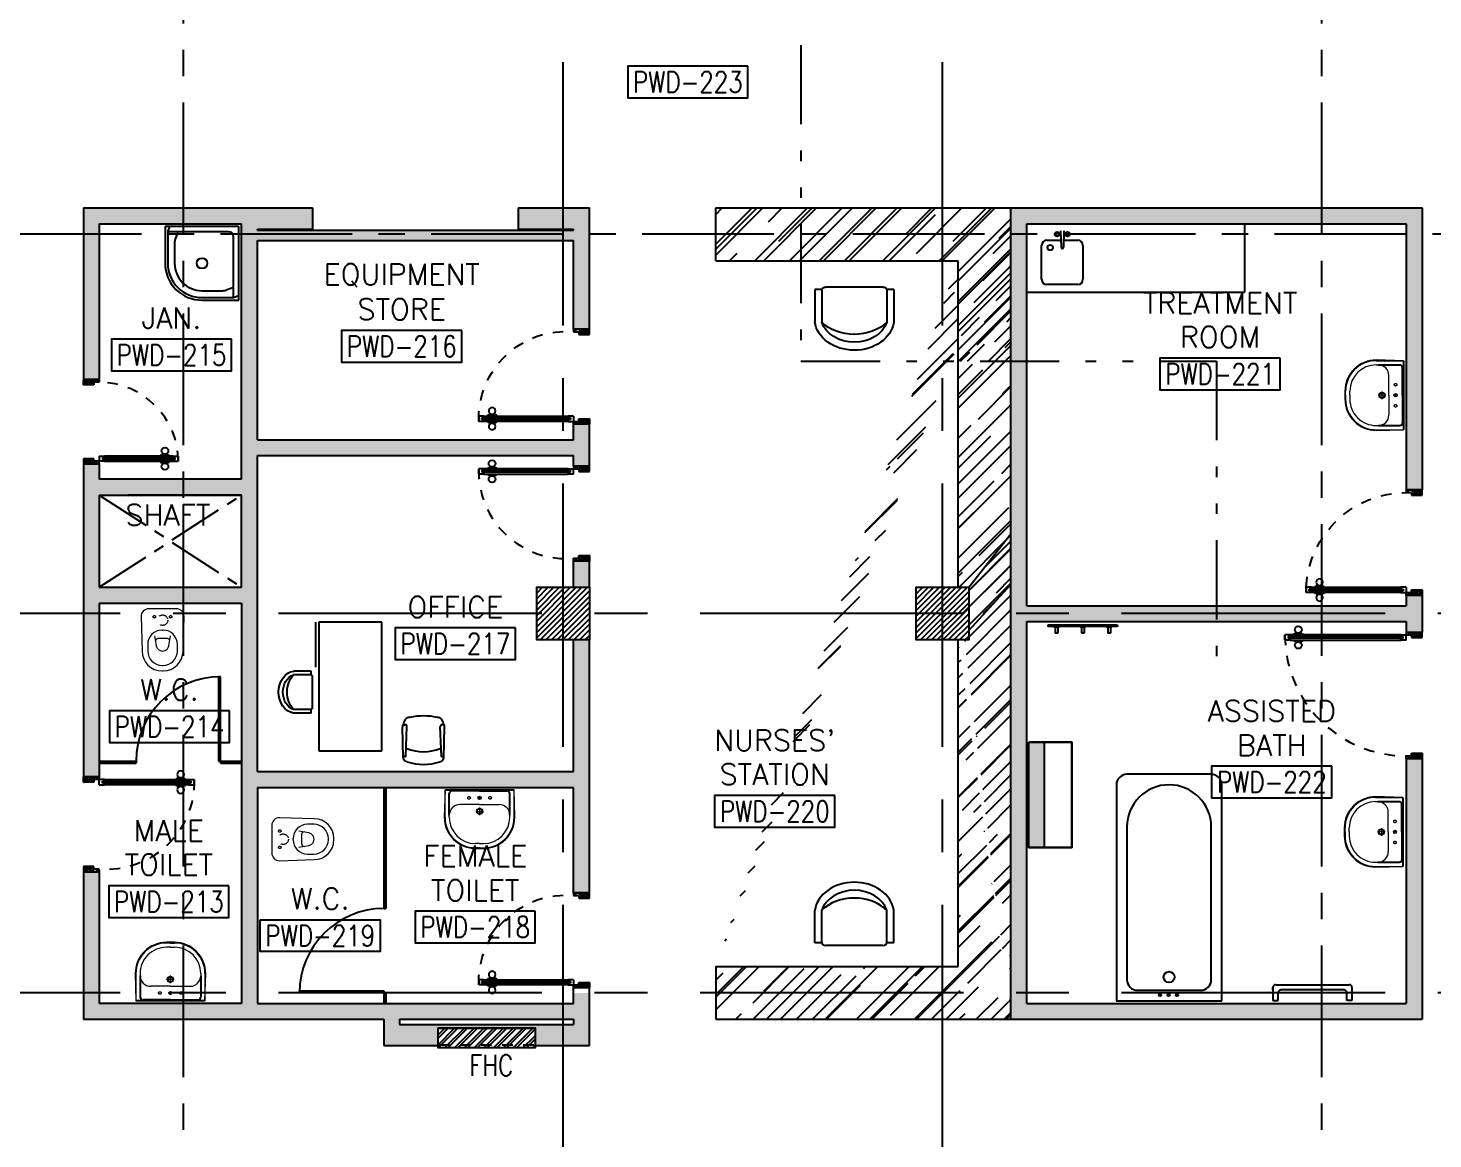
# Model space of a CAD drawing. Extents: x 88852.7 to 88945.7, y 39921.6 to 40001.1.
# Drawn here: x 88912.14 to 88925.46, y 39937.89 to 39948.44 of the extents above; entities that cross this region are included whole.
import ezdxf
from ezdxf.enums import TextEntityAlignment as Align

# ---------------------------------------------------------------- set-up
doc = ezdxf.new("R2010")
doc.units = 0
doc.header["$MEASUREMENT"] = 0
for name, pattern in [('2DASHES', [1.7, 0.75, -0.25, 0.1, -0.25, 0.1, -0.25]), ('CENTER', [2, 1.25, -0.25, 0.25, -0.25]), ('CENTER2', [1.125, 0.75, -0.125, 0.125, -0.125]), ('CENTERX2', [4, 2.5, -0.5, 0.5, -0.5]), ('DASHED', [0.75, 0.5, -0.25]), ('HIDDEN', [0.375, 0.25, -0.125]), ('HIDDEN2', [0.1875, 0.125, -0.0625])]:
    doc.linetypes.add(name, pattern=pattern)
doc.layers.get('0').update_dxf_attribs({"linetype": 'CONTINUOUS'})
for name, color, linetype in [('A-FUR-ACCES', 11, 'CONTINUOUS'), ('AXES', 11, 'CENTERX2'), ('AXES1', 11, 'CENTER'), ('COL', 2, 'CONTINUOUS'), ('COUNTER', 3, 'CONTINUOUS'), ('DOOR', 7, 'CONTINUOUS'), ('FHC', 4, 'CONTINUOUS'), ('FIX', 3, 'CONTINUOUS'), ('FMCHAIR', 3, 'CONTINUOUS'), ('FMDESK', 4, 'CONTINUOUS'), ('HAT', 8, 'CONTINUOUS'), ('Hatch', 11, 'CONTINUOUS'), ('IND-ES-L', 6, '2DASHES'), ('NON-MEDICAL', 7, 'CONTINUOUS'), ('PART', 5, 'CONTINUOUS'), ('RM-BOX', 4, 'CONTINUOUS'), ('RM-NAME', 2, 'CONTINUOUS'), ('RM-NO', 2, 'CONTINUOUS'), ('SHAFT', 4, 'CONTINUOUS'), ('WALL', 2, 'CONTINUOUS'), ('WallType2', 3, 'CONTINUOUS')]:
    doc.layers.add(name, color=color, linetype=linetype)
doc.styles.add('ROMANS', font='ROMANS.shx', dxfattribs={"width": 0.6})
pattern_1 = [(0, (0, 0), (0.075, 0.04330127), [0.05, -0.1]), (120, (0, 0), (-0.074999999836, 0.043301270284), [0.05, -0.1]), (60, (0, 0), (1.64e-10, 0.086602540284), [-0.1, 0.05])]

# ---------------------------------------------------------------- blocks, each defined once
blk = doc.blocks.new('LAV-003')
at = {"layer": 'FIX', "linetype": 'Continuous', "lineweight": 20}
for p, q in [((-328, -285), (-328, -25)), ((327, -285), (327, -25)), ((-288, -285), (-288, -265)), ((0, -165), (-188, -165)), ((0, -165), (187, -165)), ((287, -285), (287, -265)), ((0, -535), (-38, -535)), ((0, -575), (-38, -575)), ((0, -535), (37, -535)), ((0, -575), (37, -575))]:
    blk.add_line(p, q, dxfattribs=at)
at = {"layer": 'FIX', "linetype": 'ByBlock'}
blk.add_line((-328, -25), (327, -25), dxfattribs=at)
at = {"layer": 'FIX', "linetype": 'ByBlock', "ltscale": 0.3}
for p, q in [((-288, -265), (-288, -60)), ((0, -35), (-262, -35)), ((0, -35), (262, -35)), ((287, -265), (287, -60))]:
    blk.add_line(p, q, dxfattribs=at)
at = {"layer": 'FIX', "lineweight": 20}
for p, q in [((-16, -101), (15, -101)), ((0, -85), (0, -116))]:
    blk.add_line(p, q, dxfattribs=at)
at = {"layer": 'FIX', "linetype": 'DASHED', "lineweight": 20, "ltscale": 0.04}
for p, q in [((-36, -230), (37, -230)), ((0, -194), (0, -266))]:
    blk.add_line(p, q, dxfattribs=at)
at = {"layer": 'FIX', "linetype": 'Continuous', "lineweight": 20}
blk.add_lwpolyline([(295, -25), (0, -25), (-328, -25), (-335, -285, 0.414214), (-38, -582), (0, -582), (37, -582, 0.414214), (334, -285), (327, -25), (0, -25)], format="xyb", dxfattribs=at)
at = {"layer": 'FIX', "linetype": 'HIDDEN', "lineweight": 20, "ltscale": 0.05}
for centre in [(-100, -101), (100, -101)]:
    blk.add_circle(centre, 12.4, dxfattribs=at)
at = {"layer": 'FIX', "lineweight": 20}
for centre, radius in [((0, -101), 15.5), ((0, -230), 29.5), ((0, -230), 22.5)]:
    blk.add_circle(centre, radius, dxfattribs=at)
at = {"layer": 'FIX', "linetype": 'ByBlock', "ltscale": 0.3}
for centre, start, end in [((-262, -60), 90, 180), ((262, -60), 0, 90)]:
    blk.add_arc(centre, 25, start, end, dxfattribs=at)
at = {"layer": 'FIX', "linetype": 'Continuous', "lineweight": 20}
for centre, radius, start, end in [((-188, -265), 100, 90, 180), ((187, -265), 100, 0, 90), ((-38, -285), 290, 180, 270), ((-38, -285), 250, 180, 270), ((37, -285), 250, 270, 0), ((37, -285), 290, 270, 0)]:
    blk.add_arc(centre, radius, start, end, dxfattribs=at)
blk = doc.blocks.new('BTUB1')
at = {"layer": 'FIX'}
for points in [[(-500, -25), (-500, -2075, 0.414214), (-400, -2175), (400, -2175, 0.414214), (500, -2075), (500, -25)], [(-400, -1675, 1), (400, -1675), (400, -225, 0.414214), (300, -125), (-300, -125, 0.414214), (-400, -225)]]:
    blk.add_lwpolyline(points, format="xyb", close=True, dxfattribs=at)
for centre, radius in [((-75, -81), 11), ((5, -81), 11), ((85, -81), 11), ((0, -250), 52.2)]:
    blk.add_circle(centre, radius, dxfattribs=at)
blk = doc.blocks.new('JAN-001')
for p, q in [((730, -30), (30, -30)), ((30, -30), (30, -730)), ((80, -130), (80, -705)), ((705, -80), (130, -80)), ((610, -80), (635, -152)), ((688, -30), (704, -76)), ((705, -380), (705, -84)), ((730, -380), (730, -30)), ((640, -380), (640, -184)), ((80, -610), (152, -635)), ((184, -640), (380, -640)), ((30, -688), (76, -704)), ((30, -730), (380, -730)), ((84, -705), (380, -705))]:
    blk.add_line(p, q)
blk.add_circle((380, -380), 50)
for centre, radius, start, end in [((130, -130), 50, 90, 180), ((680, -84), 25, 0, 19.0039), ((540, -184), 100, 0, 19.0039), ((380, -380), 350, 270, 0), ((380, -380), 325, 270, 0), ((380, -380), 260, 270, 0), ((184, -540), 100, 250.9961, 270), ((84, -680), 25, 250.9961, 270)]:
    blk.add_arc(centre, radius, start, end)
blk = doc.blocks.new('WC1')
at = {"layer": 'FIX', "lineweight": 20}
for p, q in [((-210, 204), (-538, 194)), ((-475, 141), (-538, 141)), ((-727, 5), (-727, -5)), ((-674, 5), (-674, -5)), ((-534, 24), (-540, 0)), ((-540, 0), (-534, -24)), ((-395, 76), (-490, 60)), ((-339, 5), (-339, -5)), ((-137, 0), (-137, 131)), ((-137, -131), (-137, 0)), ((-490, -60), (-395, -76)), ((-538, -141), (-475, -141)), ((-538, -194), (-210, -204)), ((-213, -204), (-210, -204))]:
    blk.add_line(p, q, dxfattribs=at)
at = {"layer": 'FIX', "linetype": 'Continuous', "lineweight": 20}
blk.add_line((-420, -47), (-420, 45), dxfattribs=at)
at = {"layer": 'FIX', "linetype": 'HIDDEN2', "lineweight": 20, "ltscale": 0.3}
blk.add_circle((-245, 0), 49.8, dxfattribs=at)
at = {"layer": 'FIX', "linetype": 'HIDDEN', "lineweight": 20, "ltscale": 0.05}
for centre in [(-213, 78), (-213, -77)]:
    blk.add_circle(centre, 11.6, dxfattribs=at)
at = {"layer": 'FIX', "lineweight": 20}
for centre, radius, start, end in [((-538, 5), 189, 90, 180), ((-538, 5), 136, 90, 180), ((-475, 5), 136, 360, 90), ((-210, 131), 73, 360, 90), ((-473, -7), 68.2, 128.9242, 152.8468), ((-464, -18), 82, 108.496, 128.9242), ((-538, -5), 189, 180, 270), ((-538, -5), 136, 180, 270), ((-473, 7), 68.2, 207.1532, 231.0758), ((-464, 18), 82, 231.0758, 251.504), ((-475, -5), 136, 270, 0), ((-210, -131), 73, 270, 0)]:
    blk.add_arc(centre, radius, start, end, dxfattribs=at)
at = {"layer": 'FIX', "linetype": 'Continuous', "lineweight": 20}
for centre, start, end in [((-443, 46), 357.6662, 91.6121), ((-442, -46), 268.3879, 2.3338)]:
    blk.add_arc(centre, 22.3, start, end, dxfattribs=at)
blk = doc.blocks.new('DOOR90')
at = {"layer": 'DOOR', "linetype": 'ByBlock'}
for p, q in [((0, 0), (-150, 0)), ((-200, -25), (-1000, -25)), ((-200, -42), (-1000, -42)), ((-200, -58), (-1000, -58)), ((-1000, -75), (-200, -75))]:
    blk.add_line(p, q, dxfattribs=at)
at = {"layer": 'DOOR', "color": 0, "linetype": 'ByBlock'}
for p, q in [((-150, 0), (-150, -25)), ((-150, 0), (0, 0)), ((0, -50), (0, 0)), ((-1050, -25), (-1050, -75)), ((-1050, -75), (-1050, -25)), ((-1000, -25), (-1050, -25)), ((-1000, -75), (-1050, -75)), ((-1020, -42), (-1020, -58)), ((-1000, -42), (-1020, -42)), ((-1000, -58), (-1020, -58)), ((-1000, -25), (-1000, -42)), ((-1000, -58), (-1000, -75)), ((-968, -25), (-968, -18)), ((-878, -18), (-968, -18)), ((-968, -75), (-968, -82)), ((-878, -82), (-968, -82)), ((-955, -18), (-955, -9)), ((-955, -9), (-890, -9)), ((-955, -18), (-890, -18)), ((-955, -82), (-955, -91)), ((-955, -82), (-890, -82)), ((-955, -91), (-890, -91)), ((-890, -18), (-890, -9)), ((-890, -82), (-890, -91)), ((-878, -25), (-878, -18)), ((-878, -75), (-878, -82)), ((-200, -42), (-200, -25)), ((-200, -25), (-150, -25)), ((-180, -42), (-200, -42)), ((-200, -75), (-200, -58)), ((-200, -58), (-180, -58)), ((-150, -75), (-200, -75)), ((-180, -58), (-180, -42)), ((-150, -75), (-150, -25)), ((-150, -25), (-100, -25)), ((-100, -25), (-100, -50)), ((-100, -50), (0, -50)), ((-150, -900), (-150, -875)), ((-150, -875), (-100, -875)), ((0, -900), (-150, -900)), ((-150, -900), (0, -900)), ((-100, -850), (0, -850)), ((-100, -875), (-100, -850)), ((0, -850), (0, -900))]:
    blk.add_line(p, q, dxfattribs=at)
at = {"layer": 'DOOR', "color": 9, "linetype": 'ByBlock'}
for p, q in [((0, -50), (-114, 0)), ((0, -50), (-40, 0)), ((0, -50), (-100, -37)), ((0, -850), (-114, -900)), ((0, -850), (-100, -863)), ((0, -850), (-40, -900))]:
    blk.add_line(p, q, dxfattribs=at)
at = {"layer": 'DOOR', "color": 0, "linetype": 'ByBlock'}
for centre in [(-923, 24), (-923, -124)]:
    blk.add_circle(centre, 32.4, dxfattribs=at)
at = {"layer": 'DOOR', "color": 9, "linetype": 'ByBlock'}
for centre, radius, start, end in [((0, -50), 74.4, 137.7764, 180), ((0, -50), 54.4, 113.2074, 180), ((0, -50), 154, 161.1053, 166.2858), ((0, -50), 134, 158.1598, 169.28), ((0, -50), 114, 154.0838, 167.3774), ((0, -50), 94.4, 148.0182, 180), ((0, -50), 34.4, 90, 180), ((0, -50), 14.4, 90, 180), ((0, -850), 154, 193.7142, 198.8947), ((0, -850), 134, 190.72, 201.8402), ((0, -850), 94.4, 180, 211.9818), ((0, -850), 74.4, 180, 222.2236), ((0, -850), 54.4, 180, 246.7926), ((0, -850), 34.4, 180, 270), ((0, -850), 14.4, 180, 270)]:
    blk.add_arc(centre, radius, start, end, dxfattribs=at)
at = {"layer": 'DOOR', "linetype": 'HIDDEN', "ltscale": 0.5}
blk.add_arc((-222, -50), 828, 178.2701, 275.003, dxfattribs=at)
blk = doc.blocks.new('RM1')
at = {"layer": 'RM-BOX'}
blk.add_lwpolyline([(570, -200), (-570, -200), (-570, -500), (570, -500)], close=True, dxfattribs=at)
at = {"layer": 'RM-NAME', "style": 'ROMANS'}
for tag, p in [('ROOMNAME1', (0, 324)), ('ROOMNAME2', (0, 0))]:
    blk.add_attdef(tag, text='', height=200, dxfattribs=at).set_placement(p, align=Align.MIDDLE)
at = {"layer": 'RM-NO', "style": 'ROMANS', "width": 0.8}
blk.add_attdef('ROOMNO', text='', height=200, dxfattribs=at).set_placement((0, -350), align=Align.MIDDLE)
blk = doc.blocks.new('DOOR100')
at = {"layer": 'DOOR', "color": 0, "linetype": 'ByBlock'}
for p, q in [((-92, 1206), (-92, 1141)), ((-83, 1206), (-92, 1206)), ((-83, 1129), (-83, 1219)), ((-76, 1219), (-83, 1219)), ((-83, 1206), (-83, 1141)), ((-76, 1251), (-76, 1301)), ((-76, 1301), (-26, 1301)), ((-26, 1301), (-76, 1301)), ((-59, 1251), (-76, 1251)), ((-59, 1251), (-59, 1271)), ((-43, 1271), (-59, 1271)), ((-43, 1251), (-43, 1271)), ((-26, 1251), (-43, 1251)), ((-26, 1251), (-26, 1301)), ((-26, 1219), (-19, 1219)), ((-19, 1129), (-19, 1219)), ((-19, 1206), (-19, 1141)), ((-19, 1206), (-10, 1206)), ((-10, 1206), (-10, 1141)), ((-83, 1141), (-92, 1141)), ((-76, 1129), (-83, 1129)), ((-26, 1129), (-19, 1129)), ((-19, 1141), (-10, 1141)), ((-1201, 0), (-1201, 150)), ((-1201, 150), (-1176, 150)), ((-1201, 150), (-1201, 0)), ((-1176, 150), (-1176, 100)), ((-76, 200), (-59, 200)), ((-76, 150), (-76, 200)), ((-76, 150), (-26, 150)), ((-59, 200), (-59, 180)), ((-59, 180), (-43, 180)), ((-43, 200), (-26, 200)), ((-43, 180), (-43, 200)), ((-26, 200), (-26, 150)), ((-1, 150), (-26, 150)), ((-26, 150), (-26, 100)), ((-1, 150), (-1, 0)), ((-1151, 0), (-1201, 0)), ((-1176, 100), (-1151, 100)), ((-1151, 100), (-1151, 0)), ((-51, 100), (-51, 0)), ((-26, 100), (-51, 100)), ((-51, 0), (-1, 0))]:
    blk.add_line(p, q, dxfattribs=at)
at = {"layer": 'DOOR', "linetype": 'ByBlock'}
for p, q in [((-76, 1251), (-76, 200)), ((-59, 200), (-59, 1251)), ((-43, 200), (-43, 1251)), ((-26, 200), (-26, 1251))]:
    blk.add_line(p, q, dxfattribs=at)
at = {"layer": 'DOOR', "color": 9, "linetype": 'ByBlock'}
for p, q in [((-1151, 0), (-1201, 114)), ((-1151, 0), (-1201, 40)), ((-1151, 0), (-1164, 100)), ((-51, 0), (-1, 114)), ((-51, 0), (-38, 100)), ((-51, 0), (-1, 40))]:
    blk.add_line(p, q, dxfattribs=at)
at = {"layer": 'DOOR', "color": 0, "linetype": 'ByBlock'}
for centre in [(-125, 1174), (22, 1174)]:
    blk.add_circle(centre, 32.4, dxfattribs=at)
at = {"layer": 'DOOR', "linetype": 'HIDDEN', "ltscale": 0.5}
blk.add_arc((-27, 152), 1149, 89.961, 180.0931, dxfattribs=at)
at = {"layer": 'DOOR', "color": 9, "linetype": 'ByBlock'}
for centre, radius, start, end in [((-1151, 0), 154, 103.7142, 108.8947), ((-51, 0), 154, 71.1053, 76.2858), ((-1151, 0), 134, 100.72, 111.8402), ((-1151, 0), 94.4, 90, 121.9818), ((-1151, 0), 74.4, 90, 132.2236), ((-1151, 0), 54.4, 90, 156.7926), ((-1151, 0), 34.4, 90, 180), ((-1151, 0), 14.4, 90, 180), ((-51, 0), 94.4, 58.0182, 90), ((-51, 0), 74.4, 47.7764, 90), ((-51, 0), 54.4, 23.2074, 90), ((-51, 0), 34.4, 0, 90), ((-51, 0), 14.4, 0, 90), ((-51, 0), 134, 68.1598, 79.28), ((-51, 0), 114, 64.0838, 77.3774)]:
    blk.add_arc(centre, radius, start, end, dxfattribs=at)
blk = doc.blocks.new('*X569')
at = {"color": 0}
for p, q in [((238729, 132663), (239216, 133150)), ((238729, 132716), (239163, 133150)), ((238729, 132769), (239110, 133150)), ((238729, 132822), (239057, 133150)), ((238729, 132875), (239004, 133150)), ((238729, 132928), (238951, 133150)), ((238729, 132981), (238898, 133150)), ((238729, 133034), (238845, 133150)), ((238729, 133087), (238791, 133150)), ((238729, 133140), (238738, 133150)), ((238769, 132650), (239229, 133110)), ((238822, 132650), (239229, 133056)), ((238875, 132650), (239229, 133003)), ((238928, 132650), (239229, 132950)), ((238981, 132650), (239229, 132897)), ((239034, 132650), (239229, 132844)), ((239087, 132650), (239229, 132791)), ((239140, 132650), (239229, 132738)), ((239193, 132650), (239229, 132685))]:
    blk.add_line(p, q, dxfattribs=at)
blk = doc.blocks.new('COL50')
at = {"layer": 'COL'}
blk.add_lwpolyline([(-250, 250), (-250, -250), (250, -250), (250, 250)], close=True, dxfattribs=at)
blk = doc.blocks.new('CHR3')
for p, q in [((-0.039, 0.5), (-0.558, 0.5)), ((-0.05, 0.412), (-0.558, 0.412)), ((-0.039, 0.5), (-0.039, 0.412)), ((0, 0.362), (0, -0.362)), ((-0.05, -0.412), (-0.558, -0.412)), ((-0.039, -0.5), (-0.553, -0.5)), ((-0.039, -0.411), (-0.039, -0.5))]:
    blk.add_line(p, q)
for centre, radius, start, end in [((-0.497, 0), 0.503, 97.0495, 263.5769), ((-0.446, 0), 0.427, 105.249, 254.751), ((-0.212, 0), 0.538, 130.0756, 229.9244), ((-0.05, 0.362), 0.05, 0, 90), ((-0.05, -0.362), 0.05, 270, 0)]:
    blk.add_arc(centre, radius, start, end)
blk = doc.blocks.new('*X568')
at = {"color": 0}
for p, q in [((235129, 132669), (235610, 133150)), ((235129, 132722), (235556, 133150)), ((235129, 132775), (235503, 133150)), ((235129, 132828), (235450, 133150)), ((235129, 132881), (235397, 133150)), ((235129, 132934), (235344, 133150)), ((235129, 132987), (235291, 133150)), ((235129, 133040), (235238, 133150)), ((235129, 133093), (235185, 133150)), ((235163, 132650), (235629, 133116)), ((235216, 132650), (235629, 133063)), ((235269, 132650), (235629, 133010)), ((235322, 132650), (235629, 132957)), ((235375, 132650), (235629, 132904)), ((235428, 132650), (235629, 132851)), ((235481, 132650), (235629, 132798)), ((235534, 132650), (235629, 132745)), ((235587, 132650), (235629, 132691))]:
    blk.add_line(p, q, dxfattribs=at)
blk = doc.blocks.new('CHR2')
for p, q in [((-0.947, 0.386), (-0.937, 0.42)), ((-0.861, 0.48), (-0.229, 0.5)), ((-0.836, 0.425), (-0.836, 0.475)), ((-0.834, 0.423), (-0.215, 0.396)), ((-0.183, 0.469), (-0.183, 0.436)), ((-0.947, -0.386), (-0.937, -0.42)), ((-0.861, -0.48), (-0.223, -0.499)), ((-0.836, -0.425), (-0.836, -0.481)), ((-0.834, -0.423), (-0.215, -0.396)), ((-0.183, -0.469), (-0.183, -0.436))]:
    blk.add_line(p, q)
for centre, radius, start, end in [((0.442, 0), 1.442, 164.4748, 195.5252), ((-0.857, 0.397), 0.0833, 92.5404, 163.5801), ((-0.834, 0.425), 0.00208, 180, 267.4596), ((0.516, 0), 1.253, 161.5812, 198.4188), ((-0.219, 0.466), 0.0359, 3.8781, 106.7041), ((-0.214, 0.428), 0.0319, 268.1708, 14.5154), ((-0.184, 0.325), 0.154, 359.6456, 90.3755), ((-1.747, 0), 1.747, 349.2995, 10.7005), ((-0.857, -0.397), 0.0833, 196.4199, 267.4596), ((-0.834, -0.425), 0.00208, 92.5404, 180), ((-0.215, -0.468), 0.0316, 255.3205, 359.2331), ((-0.214, -0.428), 0.0319, 345.4846, 91.8292), ((-0.184, -0.325), 0.154, 269.6202, 0.3544)]:
    blk.add_arc(centre, radius, start, end)
blk = doc.blocks.new('DOOR-10')
at = {"layer": 'DOOR', "color": 0, "linetype": 'ByBlock'}
for p, q in [((-26, 1100), (-76, 1100)), ((-76, 1100), (-26, 1100)), ((-76, 1050), (-76, 1100)), ((-43, 1070), (-59, 1070)), ((-59, 1050), (-59, 1070)), ((-43, 1050), (-43, 1070)), ((-26, 1050), (-26, 1100)), ((-83, 1005), (-92, 1005)), ((-92, 1005), (-92, 940)), ((-83, 940), (-92, 940)), ((-76, 1018), (-83, 1018)), ((-83, 928), (-83, 1018)), ((-83, 1005), (-83, 940)), ((-59, 1050), (-76, 1050)), ((-26, 1050), (-43, 1050)), ((-26, 1018), (-18, 1018)), ((-18, 928), (-18, 1018)), ((-18, 1005), (-9, 1005)), ((-18, 1005), (-18, 940)), ((-18, 940), (-9, 940)), ((-9, 1005), (-9, 940)), ((-76, 928), (-83, 928)), ((-26, 928), (-18, 928)), ((-1001, 0), (-1001, 150)), ((-1001, 150), (-976, 150)), ((-1001, 150), (-1001, 0)), ((-976, 150), (-976, 100)), ((-76, 200), (-59, 200)), ((-76, 150), (-76, 200)), ((-76, 150), (-26, 150)), ((-59, 200), (-59, 180)), ((-59, 180), (-43, 180)), ((-43, 200), (-26, 200)), ((-43, 180), (-43, 200)), ((-26, 200), (-26, 150)), ((-1, 150), (-26, 150)), ((-26, 150), (-26, 100)), ((-951, 0), (-1001, 0)), ((-976, 100), (-951, 100)), ((-951, 100), (-951, 0)), ((-51, 100), (-51, 0)), ((-26, 100), (-51, 100)), ((-51, 0), (-1, 0))]:
    blk.add_line(p, q, dxfattribs=at)
at = {"layer": 'DOOR', "linetype": 'ByBlock'}
for p, q in [((-76, 1050), (-76, 200)), ((-59, 200), (-59, 1050)), ((-43, 200), (-43, 1050)), ((-26, 200), (-26, 1050))]:
    blk.add_line(p, q, dxfattribs=at)
at = {"layer": 'DOOR', "color": 9, "linetype": 'ByBlock'}
for p, q in [((-1, 0), (-1, 150)), ((-951, 0), (-1001, 114)), ((-951, 0), (-1001, 40)), ((-951, 0), (-964, 100)), ((-51, 0), (-1, 114)), ((-51, 0), (-37, 100)), ((-51, 0), (-1, 40))]:
    blk.add_line(p, q, dxfattribs=at)
at = {"layer": 'DOOR', "color": 0, "linetype": 'ByBlock'}
for centre in [(-124, 973), (23, 973)]:
    blk.add_circle(centre, 32.4, dxfattribs=at)
at = {"layer": 'DOOR', "linetype": 'HIDDEN', "ltscale": 0.5}
blk.add_arc((-23, 149), 952, 93.1482, 179.9482, dxfattribs=at)
at = {"layer": 'DOOR', "color": 9, "linetype": 'ByBlock'}
for centre, radius, start, end in [((-951, 0), 154, 103.7142, 108.8947), ((-51, 0), 154, 71.1053, 76.2858), ((-951, 0), 134, 100.72, 111.8402), ((-951, 0), 94.4, 90, 121.9818), ((-951, 0), 74.4, 90, 132.2236), ((-951, 0), 54.4, 90, 156.7926), ((-951, 0), 34.4, 90, 180), ((-951, 0), 14.4, 90, 180), ((-51, 0), 94.4, 58.0182, 90), ((-51, 0), 74.4, 47.7764, 90), ((-51, 0), 54.4, 23.2074, 90), ((-51, 0), 34.4, 0, 90), ((-51, 0), 14.4, 0, 90), ((-51, 0), 134, 68.1598, 79.28), ((-51, 0), 114, 64.0838, 77.3774)]:
    blk.add_arc(centre, radius, start, end, dxfattribs=at)
blk = doc.blocks.new('DOOR80')
at = {"layer": 'DOOR', "color": 0, "linetype": 'ByBlock'}
for p, q in [((-91, 805), (-91, 740)), ((-82, 805), (-91, 805)), ((-82, 728), (-82, 818)), ((-75, 818), (-82, 818)), ((-82, 805), (-82, 740)), ((-75, 850), (-75, 900)), ((-75, 900), (-25, 900)), ((-25, 900), (-75, 900)), ((-58, 850), (-75, 850)), ((-58, 850), (-58, 870)), ((-42, 870), (-58, 870)), ((-42, 850), (-42, 870)), ((-25, 850), (-42, 850)), ((-25, 850), (-25, 900)), ((-25, 818), (-18, 818)), ((-18, 728), (-18, 818)), ((-18, 805), (-18, 740)), ((-18, 805), (-9, 805)), ((-9, 805), (-9, 740)), ((-82, 740), (-91, 740)), ((-75, 728), (-82, 728)), ((-25, 728), (-18, 728)), ((-18, 740), (-9, 740)), ((-800, 150), (-800, 0)), ((-800, 150), (-775, 150)), ((-800, 0), (-800, 150)), ((-775, 150), (-775, 100)), ((-75, 200), (-58, 200)), ((-75, 150), (-75, 200)), ((-75, 150), (-25, 150)), ((-58, 200), (-58, 180)), ((-58, 180), (-42, 180)), ((-42, 200), (-25, 200)), ((-42, 180), (-42, 200)), ((-25, 200), (-25, 150)), ((0, 150), (-25, 150)), ((-25, 150), (-25, 100)), ((0, 0), (0, 150)), ((0, 150), (0, 0)), ((-750, 0), (-800, 0)), ((-775, 100), (-750, 100)), ((-750, 100), (-750, 0)), ((-50, 100), (-50, 0)), ((-25, 100), (-50, 100)), ((-50, 0), (0, 0))]:
    blk.add_line(p, q, dxfattribs=at)
at = {"layer": 'DOOR', "linetype": 'ByBlock'}
for p, q in [((-75, 850), (-75, 200)), ((-58, 200), (-58, 850)), ((-42, 200), (-42, 850)), ((-25, 200), (-25, 850))]:
    blk.add_line(p, q, dxfattribs=at)
at = {"layer": 'DOOR', "color": 9, "linetype": 'ByBlock'}
for p, q in [((-750, 0), (-800, 114)), ((-750, 0), (-800, 40)), ((-750, 0), (-763, 100)), ((-50, 0), (0, 114)), ((-50, 0), (-37, 100)), ((-50, 0), (0, 40))]:
    blk.add_line(p, q, dxfattribs=at)
at = {"layer": 'DOOR', "color": 0, "linetype": 'ByBlock'}
for centre in [(-124, 773), (24, 773)]:
    blk.add_circle(centre, 32.4, dxfattribs=at)
at = {"layer": 'DOOR', "linetype": 'HIDDEN', "ltscale": 0.5}
blk.add_arc((-25, 150), 750, 90, 180, dxfattribs=at)
at = {"layer": 'DOOR', "color": 9, "linetype": 'ByBlock'}
for centre, radius, start, end in [((-750, 0), 154, 103.7142, 108.8947), ((-50, 0), 154, 71.1053, 76.2858), ((-750, 0), 134, 100.72, 111.8402), ((-750, 0), 94.4, 90, 121.9818), ((-750, 0), 74.4, 90, 132.2236), ((-750, 0), 54.4, 90, 156.7926), ((-750, 0), 34.4, 90, 180), ((-750, 0), 14.4, 90, 180), ((-50, 0), 94.4, 58.0182, 90), ((-50, 0), 74.4, 47.7764, 90), ((-50, 0), 54.4, 23.2074, 90), ((-50, 0), 34.4, 0, 90), ((-50, 0), 14.4, 0, 90), ((-50, 0), 134, 68.1598, 79.28), ((-50, 0), 114, 64.0838, 77.3774)]:
    blk.add_arc(centre, radius, start, end, dxfattribs=at)
blk = doc.blocks.new('DESK-O')
for p, q in [((0, 0), (1, 0)), ((0, -1), (0, 0)), ((1, 0), (1, -1)), ((1, -1), (0, -1)), ((1, -1.05), (0.65, -1.05))]:
    blk.add_line(p, q)

msp = doc.modelspace()

# ---------------------------------------------------------------- hatches: boundary and pattern name
at = {"layer": 'A-FUR-ACCES'}
msp.add_hatch(color=3, dxfattribs=at).paths.add_polyline_path([(88921.6282, 39940.659), (88921.7782, 39940.659), (88921.7782, 39941.659), (88921.6282, 39941.659)])
at = {"layer": 'FHC', "linetype": 'ByBlock', "ltscale": 0.3}
h = msp.add_hatch(dxfattribs=at)
h.set_pattern_fill('ANSI32', color=11, scale=0.175, style=0)
h.set_pattern_definition([(45, (88683.829076, 39907.705885), (-0.046403883, 0.046403883), []), (45, (88683.86001, 39907.705885), (-0.046403883, 0.046403883), [])])
h.paths.add_polyline_path([(88916.9453, 39938.7569), (88916.9453, 39938.9469), (88916.0253, 39938.9469), (88916.0253, 39938.7569)])
h.paths.add_polyline_path([(88915.8126, 39938.3358), (88915.8126, 39938.7566), (88916.0751, 39938.7566), (88916.0751, 39938.3358)], flags=9)
at = {"layer": 'Hatch', "linetype": 'ByBlock'}
h = msp.add_hatch(dxfattribs=at)
h.set_pattern_fill('AR-RROOF', color=256, scale=0.3, angle=45, style=0)
h.paths.add_polyline_path([(88918.6603, 39946.7296), (88918.6603, 39946.2296), (88920.8103, 39946.2296), (88920.8103, 39946.7296)])
h.paths.add_polyline_path([(88920.9603, 39946.2296), (88920.9603, 39945.2752), (88921.4603, 39945.2752), (88921.4603, 39946.7296), (88920.8103, 39946.7296), (88920.8103, 39946.2296)])
h = msp.add_hatch(dxfattribs=at)
h.set_pattern_fill('AR-RROOF', color=256, scale=0.3, angle=45, style=0)
h.set_pattern_definition([(45, (88602.27408, 39809.97983), (0.25455844, 0.6788225), [4.5, -0.6, 1.5, -0.3]), (45, (88602.45015, 39810.36803), (-0.49426764, 0.07000357), [0.9, -0.099, 1.8, -0.225]), (45, (88602.19983, 39810.2662), (0.96095812, 1.24521504), [2.4, -0.42, 1.2, -0.3])])
edge = h.paths.add_edge_path()
edge.add_line((88920.9603, 39939.5296), (88920.9603, 39942.6296))
edge.add_line((88921.4603, 39939.0296), (88921.4603, 39946.7296))
edge.add_line((88918.6603, 39939.5296), (88918.6603, 39939.0296))
edge.add_line((88918.6603, 39939.5296), (88920.9603, 39939.5296))
edge.add_line((88918.6603, 39939.0296), (88921.4603, 39939.0296))
edge.add_line((88920.9603, 39943.1296), (88920.9603, 39946.2296))
h = msp.add_hatch(dxfattribs=at)
h.set_pattern_fill('AR-RROOF', color=256, scale=0.3, angle=45, style=0)
h.paths.add_polyline_path([(88921.4603, 39943.6371), (88921.0603, 39943.1296), (88921.0603, 39942.8796), (88921.2083, 39942.8796), (88921.4603, 39943.1543)])
at = {"layer": 'WallType2', "linetype": 'Continuous'}
h = msp.add_hatch(dxfattribs=at)
h.set_pattern_fill('HONEY', color=256, scale=0.4, style=0)
h.set_pattern_definition(pattern_1)
h.paths.add_polyline_path([(88917.2103, 39939.1796), (88914.3103, 39939.1796), (88914.3103, 39939.2796), (88914.1603, 39939.2796), (88914.1603, 39939.1796), (88913.6103, 39939.1796), (88913.6103, 39939.0296), (88915.5103, 39939.0296), (88915.5103, 39938.7796), (88916.0253, 39938.7796), (88916.0253, 39938.9469), (88916.9453, 39938.9469), (88916.9453, 39938.7796), (88917.2103, 39938.7796), (88917.2103, 39938.9796), (88915.6603, 39938.9796), (88915.6603, 39939.0296), (88917.2103, 39939.0296)])
h.paths.add_polyline_path([(88914.3103, 39942.8796), (88914.1603, 39942.8796), (88914.1603, 39939.2796), (88914.3103, 39939.2796), (88914.3103, 39941.2296), (88917.2103, 39941.2296), (88917.2103, 39941.3796), (88914.3103, 39941.3796)])
h.paths.add_polyline_path([(88914.3103, 39944.3796), (88917.2103, 39944.3796), (88917.2103, 39944.5296), (88914.3103, 39944.5296), (88914.3103, 39946.4196), (88917.2103, 39946.4196), (88917.2103, 39946.4796), (88914.1603, 39946.4796), (88914.1603, 39944.1546), (88913.6103, 39944.1546), (88913.6103, 39944.0046), (88914.1603, 39944.0046), (88914.1603, 39943.1296), (88913.6103, 39943.1296), (88913.6103, 39942.9796), (88914.1603, 39942.9796), (88914.1603, 39942.8796), (88914.3103, 39942.8796)])
h.paths.add_polyline_path([(88912.8103, 39940.4296), (88912.6603, 39940.4296), (88912.6603, 39939.2796), (88912.8103, 39939.2796)])
h.paths.add_polyline_path([(88913.6103, 39939.1796), (88912.8103, 39939.1796), (88912.8103, 39939.2796), (88912.6603, 39939.2796), (88912.6603, 39939.0296), (88913.6103, 39939.0296)])
h.paths.add_polyline_path([(88917.4603, 39942.6296), (88917.3103, 39942.6296), (88917.3103, 39941.3796), (88917.2103, 39941.3796), (88917.2103, 39941.2296), (88917.3103, 39941.2296), (88917.3103, 39940.2296), (88917.4603, 39940.2296)])
h.paths.add_polyline_path([(88913.6103, 39943.1296), (88912.8103, 39943.1296), (88912.8103, 39944.0046), (88913.6103, 39944.0046), (88913.6103, 39944.1546), (88912.8103, 39944.1546), (88912.8103, 39944.3), (88912.6603, 39944.3), (88912.6603, 39942.8796), (88912.8103, 39942.8796), (88912.8103, 39942.9796), (88913.6103, 39942.9796)])
h.paths.add_polyline_path([(88912.8103, 39942.8796), (88912.6603, 39942.8796), (88912.6603, 39941.3296), (88912.8103, 39941.3296)])
h.paths.add_polyline_path([(88912.8103, 39946.4796), (88912.6603, 39946.4796), (88912.6603, 39945.1046), (88912.8103, 39945.1046)])
h.paths.add_polyline_path([(88913.6103, 39946.7296), (88912.6603, 39946.7296), (88912.6603, 39946.4796), (88912.8103, 39946.4796), (88912.8103, 39946.5796), (88913.6103, 39946.5796)])
h.paths.add_polyline_path([(88914.8338, 39946.7296), (88913.6103, 39946.7296), (88913.6103, 39946.5796), (88914.1603, 39946.5796), (88914.1603, 39946.4796), (88917.2103, 39946.4796), (88917.2103, 39946.5196), (88914.3103, 39946.5196), (88914.3103, 39946.5296), (88914.8338, 39946.5296)])
h.paths.add_polyline_path([(88917.2103, 39946.7296), (88916.7838, 39946.7296), (88916.7838, 39946.5296), (88917.2103, 39946.5296)])
h.paths.add_polyline_path([(88917.4603, 39946.7296), (88917.2103, 39946.7296), (88917.2103, 39946.5296), (88917.3103, 39946.5296), (88917.3103, 39946.5196), (88917.2103, 39946.5196), (88917.2103, 39946.4796), (88917.4603, 39946.4796)])
h.paths.add_polyline_path([(88917.4603, 39946.4796), (88917.2103, 39946.4796), (88917.2103, 39946.4196), (88917.3103, 39946.4196), (88917.3103, 39945.5796), (88917.4603, 39945.5796)])
h.paths.add_polyline_path([(88917.4603, 39943.3796), (88917.3103, 39943.3796), (88917.3103, 39943.3796), (88917.3103, 39943.1296), (88917.4603, 39943.1296)])
h.paths.add_polyline_path([(88917.4603, 39939.2796), (88917.3103, 39939.2796), (88917.3103, 39939.1796), (88917.2103, 39939.1796), (88917.2103, 39939.0296), (88917.3103, 39939.0296), (88917.3103, 39938.9796), (88917.2103, 39938.9796), (88917.2103, 39938.7796), (88917.4603, 39938.7796)])
h.paths.add_polyline_path([(88917.4603, 39944.6796), (88917.3103, 39944.6796), (88917.3103, 39944.5296), (88917.2103, 39944.5296), (88917.2103, 39944.3796), (88917.3103, 39944.3796), (88917.3103, 39944.2796), (88917.4603, 39944.2796)])
h = msp.add_hatch(dxfattribs=at)
h.set_pattern_fill('HONEY', color=256, scale=0.4, style=0)
h.set_pattern_definition(pattern_1)
h.paths.add_polyline_path([(88925.3603, 39941.5035), (88925.2103, 39941.5035), (88925.2103, 39939.2796), (88925.3603, 39939.2796)])
h.paths.add_polyline_path([(88925.3603, 39939.2796), (88925.2103, 39939.2796), (88925.2103, 39939.1796), (88924.4103, 39939.1796), (88924.4103, 39939.0296), (88925.3603, 39939.0296)])
h.paths.add_polyline_path([(88924.4103, 39939.1796), (88921.6103, 39939.1796), (88921.6103, 39939.2796), (88921.4603, 39939.2796), (88921.4603, 39939.0296), (88924.4103, 39939.0296)])
h.paths.add_polyline_path([(88921.6103, 39942.8046), (88923.4107, 39942.8046), (88923.4107, 39942.8796), (88921.4603, 39942.8796), (88921.4603, 39939.2796), (88921.6103, 39939.2796)])
h.paths.add_polyline_path([(88924.4103, 39942.8796), (88923.4107, 39942.8796), (88923.4107, 39942.8046), (88924.4103, 39942.8046)])
h.paths.add_polyline_path([(88923.4107, 39942.9546), (88921.6103, 39942.9546), (88921.6103, 39945.2752), (88921.4603, 39945.2752), (88921.4603, 39942.8796), (88923.4107, 39942.8796)])
h.paths.add_polyline_path([(88925.3603, 39943.0546), (88925.2103, 39943.0546), (88925.2103, 39942.9546), (88924.4103, 39942.9546), (88924.4103, 39942.8796), (88925.3603, 39942.8796)])
h.paths.add_polyline_path([(88925.3603, 39942.8796), (88924.4103, 39942.8796), (88924.4103, 39942.8046), (88925.2103, 39942.8046), (88925.2103, 39942.7046), (88925.3603, 39942.7046)])
h.paths.add_polyline_path([(88924.4103, 39942.9546), (88923.4107, 39942.9546), (88923.4107, 39942.8796), (88924.4103, 39942.8796)])
h.paths.add_polyline_path([(88921.6103, 39946.4796), (88921.4603, 39946.4796), (88921.4603, 39946.4796), (88921.4603, 39945.2752), (88921.6103, 39945.2752)])
h.paths.add_polyline_path([(88924.4103, 39946.7296), (88921.4603, 39946.7296), (88921.4603, 39946.4796), (88921.6103, 39946.4796), (88921.6103, 39946.5796), (88924.4103, 39946.5796)])
h.paths.add_polyline_path([(88925.3603, 39946.7296), (88924.4103, 39946.7296), (88924.4103, 39946.5796), (88925.2103, 39946.5796), (88925.2103, 39946.4796), (88925.3603, 39946.4796)])
h.paths.add_polyline_path([(88925.3603, 39946.4796), (88925.2103, 39946.4796), (88925.2103, 39944.0546), (88925.3603, 39944.0546)])

# ---------------------------------------------------------------- linework, layer by layer
at = {"layer": 'A-FUR-ACCES'}
for p, q in [((88921.8112, 39942.77), (88921.8112, 39942.7573)), ((88922.4716, 39942.77), (88921.8112, 39942.77)), ((88922.4716, 39942.7573), (88921.8112, 39942.7573)), ((88921.8664, 39942.7573), (88921.8664, 39942.7523)), ((88921.9164, 39942.7523), (88921.8664, 39942.7523)), ((88921.8787, 39942.7523), (88921.8787, 39942.6938)), ((88921.9041, 39942.7523), (88921.9041, 39942.6938)), ((88921.9164, 39942.7573), (88921.9164, 39942.7523)), ((88922.1164, 39942.7573), (88922.1164, 39942.7523)), ((88922.1664, 39942.7523), (88922.1164, 39942.7523)), ((88922.1287, 39942.7523), (88922.1287, 39942.6938)), ((88922.1541, 39942.7523), (88922.1541, 39942.6938)), ((88922.1664, 39942.7573), (88922.1664, 39942.7523)), ((88922.3664, 39942.7573), (88922.3664, 39942.7523)), ((88922.4164, 39942.7523), (88922.3664, 39942.7523)), ((88922.3787, 39942.7523), (88922.3787, 39942.6938)), ((88922.4041, 39942.7523), (88922.4041, 39942.6938)), ((88922.4164, 39942.7573), (88922.4164, 39942.7523)), ((88922.4716, 39942.77), (88922.4716, 39942.7573)), ((88921.9041, 39942.6938), (88921.8787, 39942.6938)), ((88922.1541, 39942.6938), (88922.1287, 39942.6938)), ((88922.4041, 39942.6938), (88922.3787, 39942.6938)), ((88923.9454, 39939.332), (88923.9454, 39939.307)), ((88923.9454, 39939.307), (88923.9454, 39939.332)), ((88923.9454, 39939.307), (88923.9454, 39939.207)), ((88923.9704, 39939.357), (88924.6704, 39939.357)), ((88923.9954, 39939.207), (88923.9954, 39939.282)), ((88924.6204, 39939.307), (88924.0204, 39939.307)), ((88924.6454, 39939.207), (88924.6454, 39939.282)), ((88924.6954, 39939.332), (88924.6954, 39939.307)), ((88924.6954, 39939.307), (88924.6954, 39939.207)), ((88923.9454, 39939.207), (88923.9954, 39939.207)), ((88924.6954, 39939.207), (88924.6454, 39939.207))]:
    msp.add_line(p, q, dxfattribs=at)
at = {"layer": 'A-FUR-ACCES', "color": 3}
for p, q in [((88922.0366, 39941.659), (88921.6282, 39941.659)), ((88921.7782, 39940.659), (88921.7782, 39941.659)), ((88922.0366, 39940.659), (88922.0366, 39941.659)), ((88921.6282, 39940.659), (88922.0366, 39940.659))]:
    msp.add_line(p, q, dxfattribs=at)
at = {"layer": 'A-FUR-ACCES'}
for centre, start, end in [((88923.9704, 39939.332), 90, 180), ((88924.0204, 39939.282), 90, 180), ((88924.6204, 39939.282), 0, 90), ((88924.6704, 39939.332), 0, 90)]:
    msp.add_arc(centre, 0.025, start, end, dxfattribs=at)
at = {"layer": 'AXES'}
for p, q in [((88917.2103, 39921.6153), (88917.2103, 40000.4279)), ((88920.8103, 39921.6153), (88920.8103, 40000.4279)), ((88945.0103, 39942.8796), (88876.9703, 39942.8796)), ((88945.0103, 39939.2796), (88876.9703, 39939.2796))]:
    msp.add_line(p, q, dxfattribs=at)
at = {"layer": 'AXES1'}
for p, q in [((88913.6103, 39928.4796), (88913.6103, 39987.2996)), ((88924.4103, 39928.4796), (88924.4103, 39987.2996)), ((88935.2103, 39946.4796), (88876.9703, 39946.4796))]:
    msp.add_line(p, q, dxfattribs=at)
at = {"layer": 'COUNTER'}
for p, q in [((88918.6603, 39946.2296), (88918.6603, 39946.7296)), ((88918.6603, 39946.7296), (88921.4603, 39946.7296)), ((88921.4603, 39939.0296), (88921.4603, 39946.7296)), ((88918.6603, 39946.2296), (88920.9603, 39946.2296)), ((88920.9603, 39943.1296), (88920.9603, 39946.2296)), ((88920.9603, 39939.5296), (88920.9603, 39942.6296)), ((88918.6603, 39939.5296), (88918.6603, 39939.0296)), ((88918.6603, 39939.5296), (88920.9603, 39939.5296)), ((88918.6603, 39939.0296), (88921.4603, 39939.0296))]:
    msp.add_line(p, q, dxfattribs=at)
at = {"layer": 'FHC', "linetype": 'ByBlock', "ltscale": 0.3}
msp.add_lwpolyline([(88916.0253, 39938.9469), (88916.9453, 39938.9469), (88916.9453, 39938.7569), (88916.0253, 39938.7569)], close=True, dxfattribs=at)
at = {"layer": 'FIX', "color": 3, "linetype": 'ByBlock', "ltscale": 0.3}
msp.add_lwpolyline([(88921.6282, 39941.659), (88922.0366, 39941.659), (88922.0366, 39940.659), (88921.6282, 39940.659)], close=True, dxfattribs=at)
at = {"layer": 'Hatch', "linetype": 'ByBlock'}
for p, q in [((88921.0603, 39943.1296), (88921.4603, 39943.6371)), ((88921.0603, 39942.7181), (88921.4603, 39943.1543)), ((88920.9603, 39943.1296), (88921.0603, 39943.1296)), ((88921.0603, 39943.1296), (88921.0603, 39942.6296)), ((88921.0603, 39942.6296), (88920.9603, 39942.6296))]:
    msp.add_line(p, q, dxfattribs=at)
at = {"layer": 'IND-ES-L'}
msp.add_lwpolyline([(88919.4681, 39948.2752), (88919.4681, 39945.2752), (88923.4107, 39945.2752), (88923.4107, 39942.2752)], dxfattribs=at)
at = {"layer": 'NON-MEDICAL'}
for p, q in [((88921.9311, 39946.5117), (88921.9371, 39946.3565)), ((88921.9631, 39946.5117), (88921.9571, 39946.3565)), ((88923.6757, 39946.5796), (88923.6757, 39945.9296)), ((88921.7508, 39946.0526), (88921.7508, 39946.3737)), ((88921.8007, 39946.4235), (88921.9371, 39946.4235)), ((88921.9571, 39946.4235), (88922.0936, 39946.4235)), ((88922.1434, 39946.3737), (88922.1434, 39946.0526)), ((88922.0936, 39946.0027), (88921.8007, 39946.0027)), ((88921.6103, 39945.9296), (88923.6757, 39945.9296))]:
    msp.add_line(p, q, dxfattribs=at)
for centre, radius in [((88921.8974, 39946.4806), 0.0217), ((88921.8974, 39946.4806), 0.014), ((88921.9969, 39946.4806), 0.0217), ((88921.9969, 39946.4806), 0.014), ((88921.8327, 39946.3541), 0.0255)]:
    msp.add_circle(centre, radius, dxfattribs=at)
for centre, radius, start, end in [((88921.8007, 39946.3737), 0.0499, 90, 180), ((88921.9471, 39946.3565), 0.00997, 180, 0), ((88922.0936, 39946.3737), 0.0499, 0, 90), ((88921.8007, 39946.0526), 0.0499, 180, 270), ((88922.0936, 39946.0526), 0.0499, 270, 0)]:
    msp.add_arc(centre, radius, start, end, dxfattribs=at)
at = {"layer": 'PART', "linetype": 'ByBlock'}
for p, q in [((88913.9603, 39942.2796), (88913.9403, 39942.2796)), ((88913.9403, 39942.2796), (88913.9403, 39941.4796)), ((88913.9603, 39941.4796), (88913.9603, 39942.2796)), ((88912.8103, 39941.4796), (88913.1603, 39941.4796)), ((88912.8103, 39941.4596), (88913.1603, 39941.4596)), ((88913.1603, 39941.4796), (88913.1603, 39941.4596)), ((88913.9403, 39941.4796), (88913.9603, 39941.4796)), ((88913.9603, 39941.4796), (88913.9603, 39941.4596)), ((88913.9603, 39941.4796), (88914.1603, 39941.4796)), ((88913.9603, 39941.4596), (88914.1603, 39941.4596)), ((88915.5103, 39941.2296), (88915.5103, 39940.0804)), ((88915.5303, 39941.2296), (88915.5303, 39940.0804)), ((88915.5103, 39940.0804), (88915.5303, 39940.0804)), ((88914.7103, 39939.2804), (88914.7103, 39939.3004)), ((88914.7103, 39939.3004), (88915.5103, 39939.3004)), ((88915.5103, 39939.2804), (88914.7103, 39939.2804)), ((88915.5103, 39939.3004), (88915.5103, 39939.2804)), ((88915.5103, 39939.2804), (88915.5303, 39939.2804)), ((88915.5103, 39939.2804), (88915.5103, 39939.1796)), ((88915.5303, 39939.2804), (88915.5303, 39939.1796))]:
    msp.add_line(p, q, dxfattribs=at)
for centre in [(88913.9603, 39941.4796), (88915.5103, 39939.2804)]:
    msp.add_arc(centre, 0.8, 90, 180, dxfattribs=at)
at = {"layer": 'WALL'}
for p, q in [((88912.6603, 39946.7296), (88914.8338, 39946.7296)), ((88912.6603, 39946.7296), (88912.6603, 39945.1046)), ((88914.8338, 39946.7296), (88914.8338, 39946.5296)), ((88916.7838, 39946.7296), (88916.7838, 39946.5296)), ((88916.7838, 39946.7296), (88917.4603, 39946.7296)), ((88917.4603, 39945.5796), (88917.4603, 39946.7296)), ((88921.4603, 39945.5796), (88921.4603, 39946.7296)), ((88921.4603, 39946.7296), (88925.3603, 39946.7296)), ((88921.4603, 39939.0296), (88921.4603, 39946.7296)), ((88925.3603, 39946.7296), (88925.3603, 39944.0546)), ((88912.8103, 39946.5796), (88914.1603, 39946.5796)), ((88912.8103, 39946.5796), (88912.8103, 39945.1046)), ((88914.1603, 39944.1546), (88914.1603, 39946.5796)), ((88914.3103, 39946.5296), (88914.8338, 39946.5296)), ((88914.3103, 39946.5196), (88914.3103, 39946.5296)), ((88914.3103, 39946.5196), (88917.3103, 39946.5196)), ((88916.7838, 39946.5296), (88917.3103, 39946.5296)), ((88917.3103, 39946.5196), (88917.3103, 39946.5296)), ((88921.6103, 39946.5796), (88925.2103, 39946.5796)), ((88921.6103, 39942.9546), (88921.6103, 39946.5796)), ((88925.2103, 39946.5796), (88925.2103, 39944.0546)), ((88914.3103, 39944.5296), (88914.3103, 39946.4196)), ((88914.3103, 39946.4196), (88917.3103, 39946.4196)), ((88917.3103, 39945.5796), (88917.3103, 39946.4196)), ((88917.3103, 39945.5796), (88917.4603, 39945.5796)), ((88912.6603, 39945.1046), (88912.8103, 39945.1046)), ((88917.3103, 39944.5296), (88917.3103, 39944.6796)), ((88917.3103, 39944.6796), (88917.4603, 39944.6796)), ((88917.4603, 39944.2796), (88917.4603, 39944.6796)), ((88914.3103, 39944.5296), (88917.3103, 39944.5296)), ((88914.3103, 39941.3796), (88914.3103, 39944.3796)), ((88914.3103, 39944.3796), (88917.3103, 39944.3796)), ((88917.3103, 39944.2796), (88917.3103, 39944.3796)), ((88912.6603, 39944.3046), (88912.8103, 39944.3046)), ((88912.6603, 39944.3046), (88912.6603, 39941.3296)), ((88912.8103, 39944.3046), (88912.8103, 39944.1546)), ((88917.3103, 39944.2796), (88917.4603, 39944.2796)), ((88914.1603, 39944.1546), (88912.8103, 39944.1546)), ((88912.8103, 39944.0046), (88914.1603, 39944.0046)), ((88912.8103, 39944.0046), (88912.8103, 39943.1296)), ((88914.1603, 39944.0046), (88913.0853, 39944.0046)), ((88914.1603, 39943.1296), (88914.1603, 39944.0046)), ((88925.2103, 39944.0546), (88925.3603, 39944.0546)), ((88917.3103, 39943.1296), (88917.3103, 39943.3796)), ((88917.3103, 39943.3796), (88917.4603, 39943.3796)), ((88917.4603, 39943.1296), (88917.4603, 39943.3796)), ((88912.8103, 39943.1296), (88914.1603, 39943.1296)), ((88925.2103, 39943.0546), (88925.3603, 39943.0546)), ((88925.2103, 39943.0546), (88925.2103, 39942.9546)), ((88925.3603, 39943.0546), (88925.3603, 39942.7046)), ((88912.8103, 39942.9796), (88914.1603, 39942.9796)), ((88912.8103, 39942.9796), (88912.8103, 39941.3296)), ((88914.1603, 39942.9796), (88914.1603, 39939.1796)), ((88921.6103, 39942.9546), (88925.2103, 39942.9546)), ((88921.6103, 39939.1796), (88921.6103, 39942.8046)), ((88921.6103, 39942.8046), (88925.2103, 39942.8046)), ((88925.2103, 39942.8046), (88925.2103, 39942.7046)), ((88917.3103, 39941.3796), (88917.3103, 39942.6296)), ((88917.4603, 39940.2296), (88917.4603, 39942.6296)), ((88925.2103, 39942.7046), (88925.3603, 39942.7046)), ((88925.2103, 39941.5046), (88925.3603, 39941.5046)), ((88925.2103, 39941.5046), (88925.2103, 39939.1796)), ((88925.3603, 39941.5046), (88925.3603, 39939.0296)), ((88912.8103, 39941.3296), (88912.6603, 39941.3296)), ((88914.3103, 39941.3796), (88917.3103, 39941.3796)), ((88914.3103, 39941.2296), (88914.3103, 39939.1796)), ((88914.3103, 39941.2296), (88917.3103, 39941.2296)), ((88917.3103, 39940.2296), (88917.3103, 39941.2296)), ((88912.8103, 39940.4296), (88912.6603, 39940.4296)), ((88912.6603, 39940.4296), (88912.6603, 39939.0296)), ((88912.8103, 39940.4296), (88912.8103, 39939.1796)), ((88917.3103, 39940.2296), (88917.4603, 39940.2296)), ((88917.3103, 39939.1796), (88917.3103, 39939.3296)), ((88917.3103, 39939.3296), (88917.4603, 39939.3296)), ((88917.4603, 39938.7796), (88917.4603, 39939.3296)), ((88914.1603, 39939.1796), (88912.8103, 39939.1796)), ((88914.3103, 39939.1796), (88917.3103, 39939.1796)), ((88921.6103, 39939.1796), (88925.2103, 39939.1796)), ((88912.6603, 39939.0296), (88915.5103, 39939.0296)), ((88915.5103, 39939.0296), (88915.5103, 39938.7796)), ((88915.6603, 39939.0296), (88915.6603, 39938.9796)), ((88915.6603, 39939.0296), (88917.3103, 39939.0296)), ((88917.3103, 39939.0296), (88917.3103, 39938.9796)), ((88921.4603, 39939.0296), (88925.3603, 39939.0296)), ((88915.6603, 39938.9796), (88917.3103, 39938.9796)), ((88916.0254, 39938.7796), (88916.0253, 39938.9446)), ((88916.0253, 39938.9446), (88916.9453, 39938.9446)), ((88916.9453, 39938.9446), (88916.9453, 39938.7796)), ((88915.5103, 39938.7796), (88916.0254, 39938.7796)), ((88916.9453, 39938.7796), (88917.4603, 39938.7796))]:
    msp.add_line(p, q, dxfattribs=at)
at = {"layer": 'WALL', "color": 97, "linetype": 'CENTER2', "ltscale": 0.7}
for p, q in [((88912.8103, 39943.1296), (88914.1603, 39944.0046)), ((88912.8103, 39944.0046), (88914.1603, 39943.1296))]:
    msp.add_line(p, q, dxfattribs=at)
at = {"layer": 'WALL', "color": 250, "linetype": 'HIDDEN', "ltscale": 0.25}
msp.add_line((88916.0332, 39938.7862), (88916.9395, 39938.7862), dxfattribs=at)
at = {"layer": 'WALL', "linetype": 'ByBlock', "ltscale": 0.3}
for points in [[(88916.9603, 39943.1296), (88917.4603, 39943.1296), (88917.4603, 39942.6296), (88916.9603, 39942.6296)], [(88920.5603, 39943.1296), (88921.0603, 39943.1296), (88921.0603, 39942.6296), (88920.5603, 39942.6296)]]:
    msp.add_lwpolyline(points, close=True, dxfattribs=at)

# ---------------------------------------------------------------- block references
at = {"layer": 'COL', "xscale": -0.001000000003841706, "yscale": 0.000999999996565748, "zscale": 0.001}
for p in [(88917.2103, 39942.8796), (88920.8103, 39942.8796)]:
    msp.add_blockref('COL50', p, dxfattribs=at)
at = {"layer": 'DOOR', "color": 0, "linetype": 'ByBlock', "yscale": 0.000999999996565748, "zscale": 0.001}
for name, p, xscale, rotation in [('DOOR90', (88917.4603, 39944.6796), -0.001000000003841706, 180), ('DOOR80', (88912.6603, 39944.3), 0.000999999996565748, 270), ('DOOR100', (88925.3603, 39942.7046), 0.000999999996565748, 90), ('DOOR90', (88917.4603, 39939.3296), -0.001000000003841706, 180)]:
    msp.add_blockref(name, p, dxfattribs=dict(at, xscale=xscale, rotation=rotation))
for p, xscale in [((88917.4603, 39944.2796), 0.001000000003841706), ((88912.6603, 39941.3296), -0.001000000003841706)]:
    msp.add_blockref('DOOR90', p, dxfattribs=dict(at, xscale=xscale))
at = {"layer": 'DOOR', "color": 0, "linetype": 'ByBlock', "ltscale": 0.3, "xscale": -0.000999999996565748, "yscale": 0.000999999996565748, "zscale": 0.001, "rotation": 90}
msp.add_blockref('DOOR-10', (88925.3603, 39943.0539), dxfattribs=at)
at = {"layer": 'FIX', "yscale": 0.000999999996565748, "zscale": 0.001}
for name, p, xscale, rotation in [('JAN-001', (88914.1653, 39946.5846), 0.000999999996565748, 270), ('LAV-003', (88925.2103, 39944.9522), 0.000999999996565748, 270), ('WC1', (88913.4111, 39943.0623), 0.000999999996565748, 90), ('BTUB1', (88922.9603, 39939.1796), 0.001000000003841706, 180), ('WC1', (88914.3103, 39940.7384), 0.001000000003841706, 180)]:
    msp.add_blockref(name, p, dxfattribs=dict(at, xscale=xscale, rotation=rotation))
at = {"layer": 'FIX', "linetype": 'ByBlock', "ltscale": 0.3, "xscale": 0.000999999996565748, "yscale": 0.000999999996565748, "zscale": 0.001, "rotation": 270}
msp.add_blockref('LAV-003', (88925.2045, 39940.8071), dxfattribs=at)
at = {"layer": 'FIX', "color": 6, "linetype": 'ByBlock', "ltscale": 0.3, "xscale": 0.001000000003841706, "yscale": 0.000999999996565748, "zscale": 0.001, "rotation": 180}
msp.add_blockref('LAV-003', (88913.4853, 39939.1776), dxfattribs=at)
at = {"layer": 'FMCHAIR'}
for name, p, xscale, yscale, zscale, rotation in [('CHR3', (88919.9738, 39945.9795), -0.5999999999985448, 0.75, 0.675, 270), ('CHR3', (88914.8325, 39942.1343), -0.3200000000069849, 0.4000000000014552, 0.36, 180), ('CHR2', (88915.8871, 39941.9081), 0.4599999999991269, 0.4000000000014552, 0.34, 90), ('CHR3', (88919.9738, 39939.7297), 0.5999999999985448, 0.75, 0.675, 270)]:
    msp.add_blockref(name, p, dxfattribs=dict(at, xscale=xscale, yscale=yscale, zscale=zscale, rotation=rotation))
at = {"layer": 'FMDESK', "xscale": -1.220000000001164, "yscale": 0.5999999999985448, "zscale": 0.58, "rotation": 270}
msp.add_blockref('DESK-O', (88915.4925, 39941.578), dxfattribs=at)
at = {"layer": 'HAT', "xscale": 0.001000000003841706, "yscale": 0.000999999996565748, "zscale": 0.001}
for name in ['*X568', '*X569']:
    msp.add_blockref(name, (88681.8317, 39809.9798), dxfattribs=at)
at = {"layer": 'NON-MEDICAL', "color": 6, "linetype": 'ByBlock', "ltscale": 0.3, "xscale": 0.001000000003841706, "yscale": 0.000999999996565748, "zscale": 0.001}
msp.add_blockref('LAV-003', (88916.4187, 39941.2316), dxfattribs=at)
at = {"layer": 'NON-MEDICAL', "color": 6, "linetype": 'ByBlock', "ltscale": 0.3, "xscale": 0.001000000003841706, "yscale": 0.000999999996565748, "zscale": 0.001, "rotation": 180}
msp.add_blockref('LAV-003', (88913.4853, 39939.1776), dxfattribs=at)
at = {"layer": 'RM-NAME'}
ref = msp.add_blockref('RM1', (88918.3941, 39948.2745), dxfattribs=dict(at, xscale=0.001000000003841706, yscale=0.000999999996565748, zscale=0.001))
ref.add_attrib('ROOMNO', 'PWD-223', dxfattribs={"layer": 'RM-NO', "height": 0.2, "style": 'ROMANS', "width": 0.8}).set_placement((88918.3941, 39947.9245), align=Align.MIDDLE)
at = {"layer": 'RM-NAME', "xscale": 0.001000000003841706, "yscale": 0.000999999996565748, "zscale": 0.001}
for p, values in [((88915.6797, 39945.767), {'ROOMNO': 'PWD-216', 'ROOMNAME2': 'STORE', 'ROOMNAME1': 'EQUIPMENT'}), ((88923.4439, 39945.5045), {'ROOMNO': 'PWD-221', 'ROOMNAME2': 'ROOM', 'ROOMNAME1': 'TREATMENT'}), ((88913.4956, 39945.6844), {'ROOMNO': 'PWD-215', 'ROOMNAME2': 'JAN.'}), ((88916.1886, 39942.9434), {'ROOMNO': 'PWD-217', 'ROOMNAME2': 'OFFICE'}), ((88913.4767, 39942.1568), {'ROOMNO': 'PWD-214', 'ROOMNAME2': 'W.C.'}), ((88923.9343, 39941.6301), {'ROOMNO': 'PWD-222', 'ROOMNAME2': 'BATH', 'ROOMNAME1': 'ASSISTED'}), ((88919.2188, 39941.353), {'ROOMNO': 'PWD-220', 'ROOMNAME2': 'STATION', 'ROOMNAME1': "NURSES'"}), ((88913.4701, 39940.4964), {'ROOMNO': 'PWD-213', 'ROOMNAME2': 'TOILET', 'ROOMNAME1': 'MALE'}), ((88916.3773, 39940.254), {'ROOMNO': 'PWD-218', 'ROOMNAME2': 'TOILET', 'ROOMNAME1': 'FEMALE'})]:
    msp.add_blockref('RM1', p, dxfattribs=at).add_auto_attribs(values)
at = {"layer": 'RM-NAME'}
ref = msp.add_blockref('RM1', (88914.9067, 39940.1726), dxfattribs=dict(at, xscale=-0.001000000003841706, yscale=0.000999999996565748, zscale=0.001))
ref.add_attrib('ROOMNO', 'PWD-219', dxfattribs={"layer": 'RM-NO', "height": 0.2, "style": 'ROMANS', "width": 0.8}).set_placement((88914.9067, 39939.8226), align=Align.MIDDLE)
ref.add_attrib('ROOMNAME2', 'W.C.', dxfattribs={"height": 0.2, "style": 'ROMANS'}).set_placement((88914.9067, 39940.1726), align=Align.MIDDLE)

# ---------------------------------------------------------------- texts
at = {"layer": 'RM-NAME', "style": 'ROMANS'}
msp.add_text('SHAFT', height=0.2, dxfattribs=at).set_placement((88913.4614, 39943.8162), align=Align.MIDDLE)
at = {"layer": 'SHAFT', "style": 'ROMANS', "width": 0.8}
msp.add_text('FHC', height=0.2, dxfattribs=at).set_placement((88916.3196, 39938.4915))

doc.saveas('drawing.dxf')
